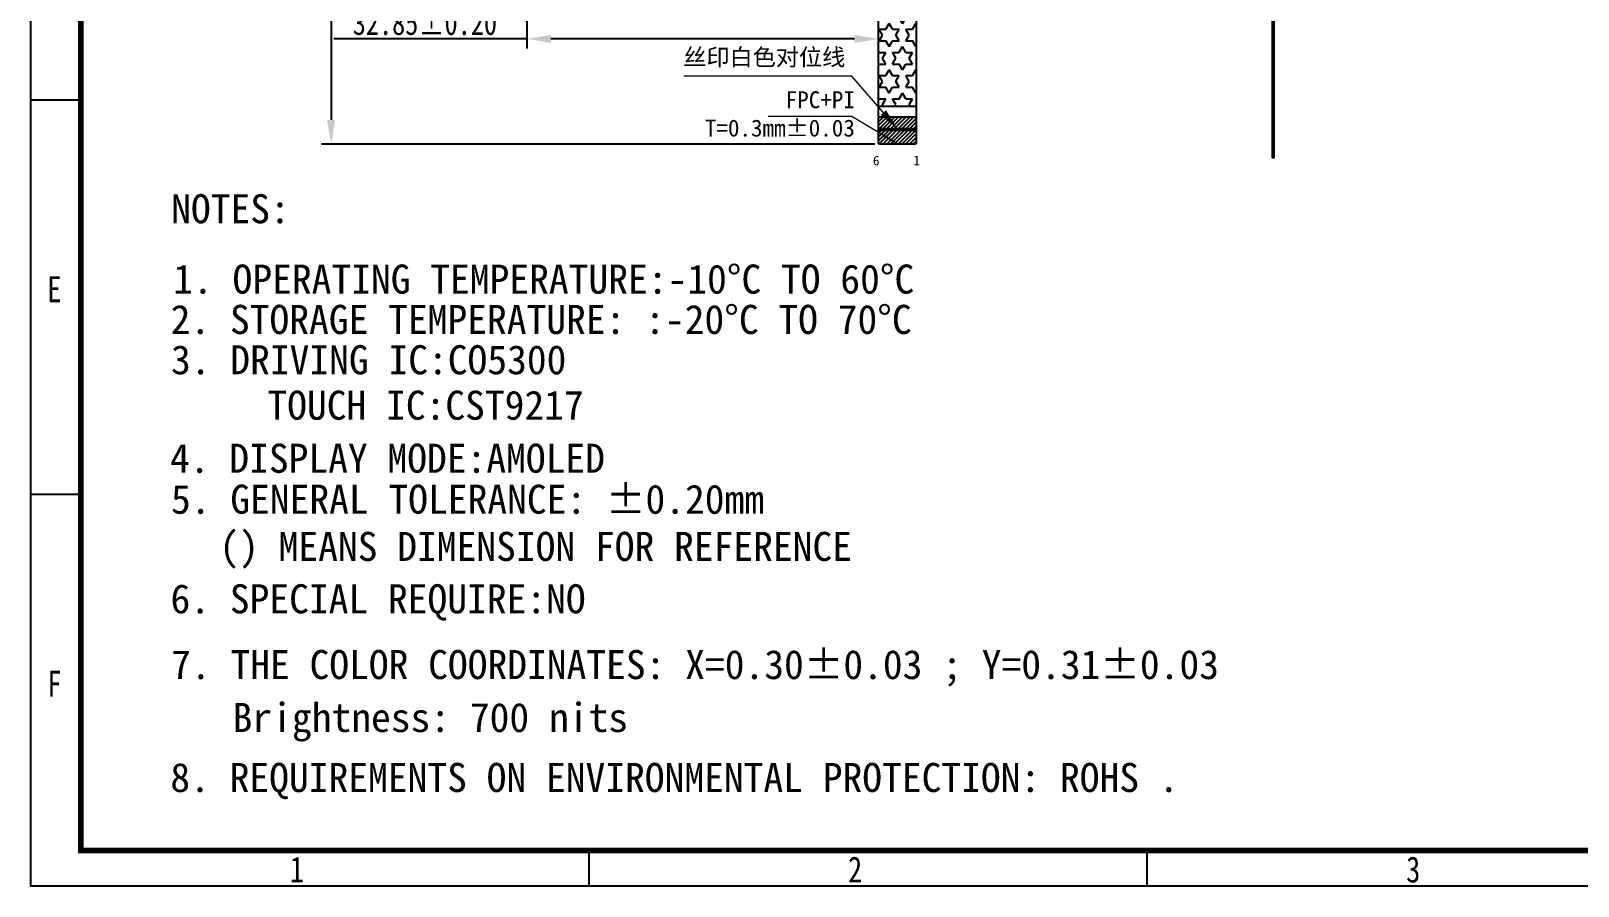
# Model space of a CAD drawing. Header units: inches. Extents: x 1065 to 1380, y -746 to -387.
# Drawn here: x 1066.8 to 1211.3, y -743.7 to -663.8 of the extents above; entities that cross this region are included whole.
import ezdxf

# ---------------------------------------------------------------- set-up
doc = ezdxf.new("R2010")
doc.units = ezdxf.units.IN
doc.header["$LTSCALE"] = 0.909449
doc.header["$MEASUREMENT"] = 0
doc.header["$PDMODE"] = 3
doc.header["$PDSIZE"] = 0.3125
doc.layers.get('0').update_dxf_attribs({"linetype": 'CONTINUOUS'})
doc.layers.get('Defpoints').update_dxf_attribs({"linetype": 'CONTINUOUS'})
for name, color, linetype in [('DIM（标注）', 3, 'CONTINUOUS'), ('FPC', 40, 'CONTINUOUS'), ('LCD-FPC', 42, 'CONTINUOUS'), ('图框', 7, 'CONTINUOUS')]:
    doc.layers.add(name, color=color, linetype=linetype)
doc.styles.add('CCN-1', font='', dxfattribs={"width": 0.85})
doc.styles.get("Standard").update_dxf_attribs({"font": 'txt', "width": 0.8})
doc.styles.add('宋', font='', dxfattribs={"height": 2})
doc.styles.add('宋体', font='', dxfattribs={"width": 0.8})
doc.styles.get('CCN-1').set_extended_font_data('SimSun')
doc.styles.get('宋').set_extended_font_data('SimSun')
doc.styles.get('宋体').set_extended_font_data('SimSun')
doc.dimstyles.new('DIM-CCN', dxfattribs={"dimscale": 0.9, "dimtxt": 1.7, "dimasz": 1.8, "dimexe": 1.5, "dimexo": 0.5, "dimgap": 0.3, "dimtad": 1, "dimzin": 0, "dimdsep": 46, "dimtxsty": 'CCN-1', "dimblk": 'OPEN30', "dimcen": 0.05, "dimclrd": 256, "dimclre": 256, "dimclrt": 256, "dimadec": 0, "dimazin": 0, "dimtfac": 1, "dimtofl": 0, "dimtmove": 0, "dimatfit": 3, "dimldrblk": 'OPEN30', "dimfxl": 1, "dimtolj": 1, "dimtzin": 0, "dimlwd": -1, "dimlwe": -1, "dimarcsym": 0})
doc.dimstyles.new('STANDARD$7', dxfattribs={"dimtxt": 1.5, "dimasz": 0.3, "dimexe": 0.25, "dimexo": 0.25, "dimgap": 0.25, "dimtad": 0, "dimzin": 0, "dimdsep": 46, "dimtxsty": 'Standard', "dimcen": 0.5, "dimclrd": 256, "dimclre": 5, "dimclrt": 256, "dimazin": 0, "dimtfac": 1, "dimtmove": 0, "dimatfit": 1, "dimfxl": 1, "dimtolj": 1, "dimtzin": 0, "dimlwd": -1, "dimarcsym": 0})

# ---------------------------------------------------------------- blocks, each defined once
blk = doc.blocks.new('*D183')
at = {"layer": 'Defpoints', "color": 0, "transparency": 16777216}
for p in [(1132.66, -638.03), (1094.86, -674.39), (1146.08, -674.39)]:
    blk.add_point(p, dxfattribs=at)
at = {"layer": 'DIM（标注）', "transparency": 16777216}
for p, q in [((1132.21, -638.03), (1093.96, -638.03)), ((1094.86, -640.28), (1094.86, -672.14)), ((1145.63, -674.39), (1093.96, -674.39))]:
    blk.add_line(p, q, dxfattribs=at)
for points in [[(1094.48, -640.28), (1095.23, -640.28), (1094.86, -638.03)], [(1094.48, -672.14), (1095.23, -672.14), (1094.86, -674.39)]]:
    blk.add_solid(points, dxfattribs=at)
at = {"layer": 'DIM（标注）', "transparency": 16777216, "insert": (1093.37, -656.21), "char_height": 2.25, "attachment_point": 5, "rotation": 90, "style": '宋体'}
blk.add_mtext('\\A1;*36.36%%P0.5', dxfattribs=at)
blk = doc.blocks.new('_Open30')
at = {"color": 0, "linetype": 'ByBlock', "lineweight": -2}
for p, q in [((-1, 0.268), (0, 0)), ((0, 0), (-1, -0.268)), ((0, 0), (-1, 0))]:
    blk.add_line(p, q, dxfattribs=at)
blk = doc.blocks.new('*D188')
at = {"layer": 'Defpoints', "color": 0, "transparency": 16777216}
for p in [(1113.13, -614.95), (1145.98, -664.57), (1145.98, -674.29)]:
    blk.add_point(p, dxfattribs=at)
at = {"layer": 'DIM（标注）', "transparency": 16777216}
for p, q in [((1113.13, -615.4), (1113.13, -665.47)), ((1145.98, -673.84), (1145.98, -663.67)), ((1113.13, -664.57), (1095.12, -664.57)), ((1143.73, -664.57), (1115.38, -664.57))]:
    blk.add_line(p, q, dxfattribs=at)
for points in [[(1115.38, -664.2), (1115.38, -664.95), (1113.13, -664.57)], [(1143.73, -664.2), (1143.73, -664.95), (1145.98, -664.57)]]:
    blk.add_solid(points, dxfattribs=at)
at = {"layer": 'DIM（标注）', "transparency": 16777216, "insert": (1103, -663.09), "char_height": 2.25, "attachment_point": 5, "style": '宋体'}
blk.add_mtext('\\A1;*32.85±0.20', dxfattribs=at)

msp = doc.modelspace()

# ---------------------------------------------------------------- hatches: boundary and pattern name
h = msp.add_hatch()
h.set_pattern_fill('STARS', color=5, scale=5, style=0)
h.set_pattern_definition([(0, (458.5218, 300.8663), (0, 1.0825318), [0.625, -0.625]), (60, (458.5218, 300.8663), (-0.9375, 0.5412659), [0.625, -0.625]), (120, (458.8343, 301.4076), (-0.9375, -0.5412659), [0.625, -0.625])])
h.paths.add_polyline_path([(1149.479, -653.951, 0.414204), (1146.479, -650.951), (1136.975, -650.951), (1136.975, -654.451), (1144.98, -654.451, -0.4142136), (1145.98, -655.451), (1145.98, -670.893), (1149.479, -670.893)])
h.paths.add_polyline_path([(1130.302, -647.207), (1136.461, -647.207), (1138.406, -644.502, 0.157171), (1138.594, -643.918), (1138.594, -640.579), (1133.594, -640.579), (1133.594, -642.307, -0.157171), (1133.406, -642.891)])
h = msp.add_hatch()
h.set_pattern_fill('ANSI31', color=6, scale=2, style=0)
h.set_pattern_definition([(45, (458.52178, 300.8663), (-0.176776695, 0.176776695), [])])
h.paths.add_polyline_path([(1145.98, -671.893), (1145.98, -673.058), (1149.48, -673.058), (1149.48, -671.893)])
h.paths.add_polyline_path([(1149.38, -674.393, 0.414241), (1149.48, -674.293), (1149.48, -673.058), (1145.98, -673.058), (1145.98, -674.293, 0.4142127), (1146.08, -674.393)])

# ---------------------------------------------------------------- linework, layer by layer
for p, q in [((1071.497, -670.284), (1066.827, -670.284)), ((1149.48, -670.893), (1145.98, -670.893)), ((1149.48, -671.893), (1145.98, -671.893)), ((1071.497, -707.132), (1066.827, -707.132)), ((1118.941, -743.689), (1118.941, -740.377)), ((1171.054, -743.689), (1171.054, -740.377))]:
    msp.add_line(p, q)
at = {"color": 7, "linetype": 'Continuous'}
msp.add_line((1149.227, -672.958), (1146.232, -672.958), dxfattribs=at)
msp.add_lwpolyline([(1066.827, -522.892), (1378.151, -522.892), (1378.151, -743.689), (1066.827, -743.689), (1066.827, -522.892)])
msp.add_lwpolyline([(1071.497, -740.377, 0.535, 0.535, 0), (1373.481, -740.377, 0.535, 0.535, 0), (1373.481, -526.204, 0.535, 0.535, 0), (1071.497, -526.204, 0.535, 0.535, 0)], format="xyseb", close=True, dxfattribs=at)
at = {"color": 2}
msp.add_lwpolyline([(1182.75, -637.579), (1182.88, -637.579), (1182.88, -675.67), (1182.75, -675.67)], close=True, dxfattribs=at)
at = {"layer": 'DIM（标注）', "color": 7, "ltscale": 1.690883}
msp.add_lwpolyline([(1149.48, -673.058, 0.3, 0.3, 0), (1145.98, -673.058, 0.3, 0.3, 0)], format="xyseb", dxfattribs=at)
at = {"layer": 'LCD-FPC', "ltscale": 0.01}
msp.add_lwpolyline([(1149.479, -653.951), (1149.48, -674.293, -0.414241), (1149.38, -674.393), (1146.08, -674.393, -0.4142127), (1145.98, -674.293), (1145.98, -655.451, 0.4142136)], format="xyb", dxfattribs=at)

# ---------------------------------------------------------------- texts
at = {"char_height": 2.429, "attachment_point": 1}
for s, insert, width in [('E', (1068.355, -686.737), 14.47225), ('F', (1068.355, -723.585), 13.08717), ('1', (1091.01, -740.926), 4.12595), ('2', (1143.124, -740.926), 2.00754), ('3', (1195.238, -740.926), 5.42509)]:
    msp.add_mtext(s, dxfattribs=dict(at, insert=insert, width=width))
at = {"layer": 'DIM（标注）', "char_height": 1.584, "style": '宋'}
for s, insert, attachment_point in [('丝印白色对位线', (1127.74, -665.478), 1), ('FPC+PI T=0.3mm%%P0.03', (1143.762, -669.462), 3)]:
    msp.add_mtext_dynamic_manual_height_columns(s, width=16.15041, gutter_width=12.5, heights=[0], dxfattribs=dict(at, insert=insert, attachment_point=attachment_point))
at = {"layer": 'FPC', "color": 2, "style": '宋体'}
for s, p in [('6', (1145.449, -676.384)), ('1', (1149.237, -676.367))]:
    msp.add_text(s, height=0.9, dxfattribs=at).set_placement(p)
at = {"layer": '图框', "color": 233, "lineweight": 15, "style": '宋体'}
msp.add_text('NOTES:', height=2.7137, dxfattribs=at).set_placement((1079.922, -681.786))
at = {"layer": '图框', "color": 233, "lineweight": 15, "char_height": 2.71368, "attachment_point": 7, "style": '宋体'}
for s, insert, width in [('{\\W1;1. OPERATING TEMPERATURE:-10%%DC TO 60%%DC}', (1080.116, -688.403), 115.56659), ('{\\W1;2. STORAGE TEMPERATURE: :-20%%DC TO 70%%DC}', (1079.873, -692.169), 115.93043), ('{\\W1;3. DRIVING IC:CO5300}', (1079.903, -695.935), 57.57863), ('{\\W1;     TOUCH IC:CST9217}', (1079.676, -700.179), 60.78502), ('{\\W1;4. DISPLAY MODE:AMOLED}', (1079.812, -705.133), 63.62757), ('{\\W1;5. GENERAL TOLERANCE: %%P0.20mm}', (1079.903, -708.96), 86.95919), ('{\\W1;  () MEANS DIMENSION FOR REFERENCE}', (1080.726, -714.048), 98.78419), ('{\\W1;6. SPECIAL REQUIRE:NO}', (1079.858, -718.899), 60.69406), ('{\\W1;7. THE COLOR COORDINATES: X=0.30%%P0.03 ; Y=0.31%%P0.03}', (1079.919, -725.058), 153.54301), ('{\\W1;Brightness: 700 nits}', (1085.657, -730.193), 57.69233), ('{\\W1;8. REQUIREMENTS ON ENVIRONMENTAL PROTECTION: ROHS .}', (1079.843, -735.586), 146.35705)]:
    msp.add_mtext(s, dxfattribs=dict(at, insert=insert, width=width))

# ---------------------------------------------------------------- dimensions: what is measured, and where the dimension line sits
at = {"layer": 'DIM（标注）'}
dim = msp.add_linear_dim(base=(1145.98, -664.575), p1=(1113.13, -614.95), p2=(1145.98, -674.293), text='*<>', dimstyle='DIM-CCN', override={"dimtxt": 2.5, "dimasz": 2.5, "dimexe": 1, "dimtxsty": '宋体', "dimsah": 1, "dimdle": 5, "dimtol": 1, "dimtp": 0.2, "dimtm": 0.2, "dimtzin": 0}, dxfattribs=at)
dim.commit()
dim.dimension.update_dxf_attribs({"geometry": '*D188', "text_midpoint": (1102.997, -664.575), "dimtype": 160})
dim = msp.add_linear_dim(base=(1094.857, -674.393), p1=(1132.663, -638.029), p2=(1146.08, -674.393), angle=270, text='*<>%%P0.5', dimstyle='DIM-CCN', override={"dimtxt": 2.5, "dimasz": 2.5, "dimexe": 1, "dimtxsty": '宋体', "dimsah": 1, "dimdle": 5, "dimtzin": 0}, dxfattribs=at)
dim.commit()
dim.dimension.update_dxf_attribs({"geometry": '*D183', "text_midpoint": (1093.374, -656.211)})

# ---------------------------------------------------------------- leaders
at = {"color": 3}
for points in [[(1147.73, -672.958), (1143.489, -668.037), (1127.776, -668.037)], [(1147.911, -674.454), (1143.489, -671.809), (1135.677, -671.809)]]:
    msp.add_leader(points, dimstyle='STANDARD$7', override={"dimasz": 2, "dimexe": 1, "dimgap": 0.6, "dimtad": 0, "dimzin": 1, "dimcen": 0, "dimclrd": 3, "dimclre": 4, "dimlwd": 9, "dimlwe": 9}, dxfattribs=at)

doc.saveas('drawing.dxf')
